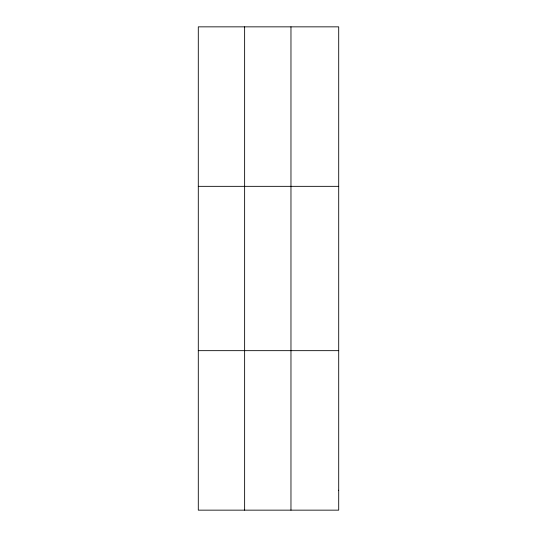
<?xml version="1.0" encoding="UTF-8"?>
<svg xmlns="http://www.w3.org/2000/svg" width="537" height="537" viewBox="0 0 537 537"><rect width="100%" height="100%" fill="white"/><g stroke="black" fill="none" stroke-linecap="round" stroke-linejoin="round"><path stroke-width="0.81" d="M244.63 510.15L244.63 26.85M290.967 510.15L290.967 26.85M198.294 186.339L338.706 186.339M198.294 350.661L338.706 350.661M338.706 490.214L338.706 510.15L198.294 510.15L198.294 26.85L338.706 26.85L338.706 490.214"/></g></svg>
